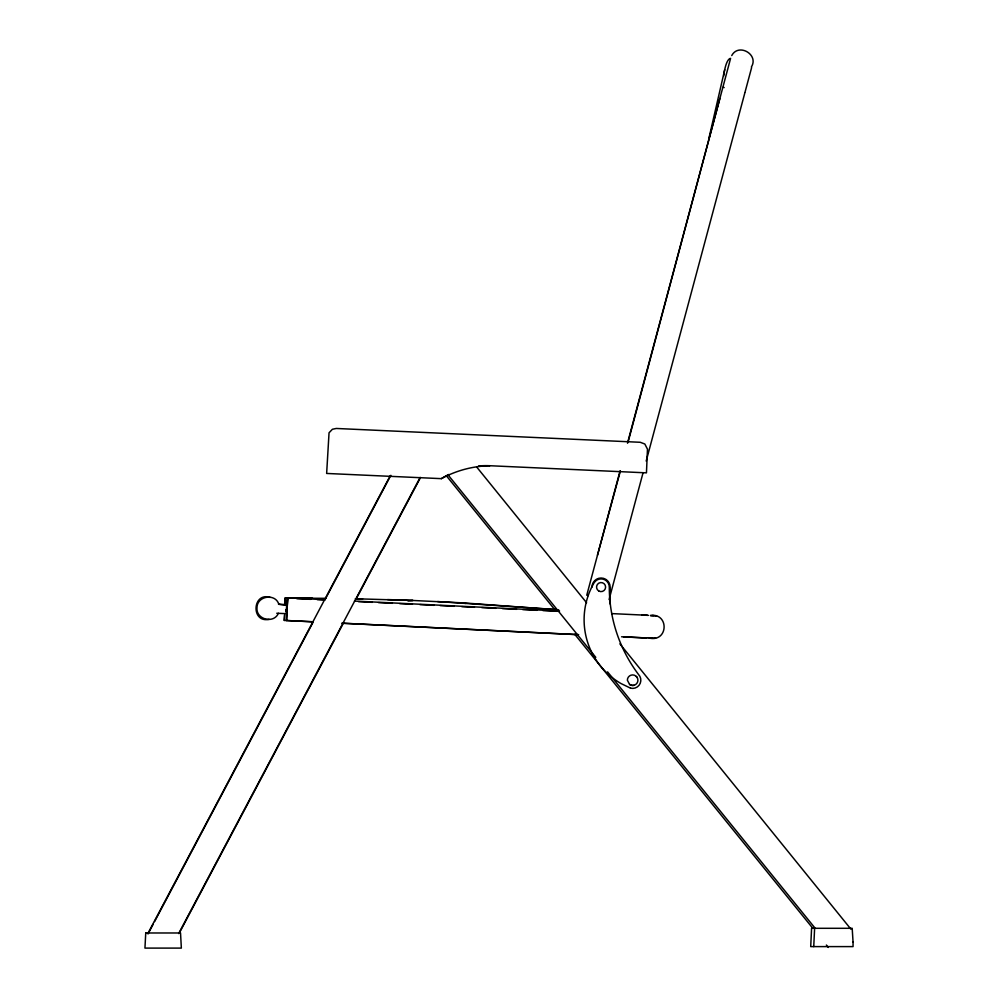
<?xml version="1.0" encoding="UTF-8"?>
<svg xmlns="http://www.w3.org/2000/svg" width="998" height="998" viewBox="0 0 998 998"><rect width="100%" height="100%" fill="white"/><g stroke="black" fill="none" stroke-linecap="round" stroke-linejoin="round"><path stroke-width="1.5" d="M324.911 599.636L285.391 597.777L285.178 603.441M285.016 605.175L278.504 604.252M285.054 603.441L285.391 597.777M284.293 620.432L284.63 614.768L284.293 620.432L312.274 621.791M312.935 621.766L286.526 620.494L287.624 598.214A974.185 6.225 -90 0 1 286.85 611.637M708.642 139.471L724.71 69.698M620.357 471.044L597.478 555.187M627.967 442.538L730.598 58.358A31.075 7.934 90 0 0 723.675 76.085M620.07 470.894L586.762 595.195L588.234 595.581M627.493 443.162L719.857 98.478M723.263 87.238L724.161 87.587M751.394 66.941C759.179 54.591 738.57 42.665 731.746 55.576M609.079 599.561L642.962 473.127M646.18 461.076L744.845 92.889M745.007 92.265L751.631 67.565M278.38 613.296C273.789 624.174 255.812 619.434 256.985 607.707C256.973 595.906 275.311 592.949 278.829 604.227L286.675 604.613L286.226 613.67L276.758 613.259M148.016 933.23L390.131 475.946M148.016 933.978L153.118 924.348M154.578 921.591L312.823 622.702M325.223 599.287L390.854 475.322M178.63 933.579L420.183 477.368M179.353 932.968L343.275 623.388M356.386 598.613L420.183 478.129M649.399 638.134C668.386 642.213 669.284 612.872 650.322 615.417M408.007 600.933L412.623 600.459L463.771 602.917L558.718 609.915M269.086 619.309C250.772 623.276 252.307 591.677 270.159 597.415M650.796 615.828L653.752 615.591M814.193 928.302L811.586 928.302L810.713 946.603L853.053 946.603L853.053 942.025M285.702 605.399A974.185 6.225 -90 0 1 285.391 598.164L326.059 598.326M312.586 598.239L287.586 598.214L286.526 620.494M356.111 598.775L413.047 600.472M355.251 598.8L362.611 598.937M656.672 616.115L651.856 615.541M653.765 637.959L655.611 638.009M387.611 599.573L412.623 600.459M489.868 465.729L646.455 472.852L647.477 449.187L644.833 444.023L640.279 442.289L336.264 428.466L332.409 429.265L329.041 432.795L326.645 473.451L441.341 478.653A105.726 105.726 0 0 1 489.868 465.729A83.37 83.37 0 0 0 478.541 465.979M285.391 598.164L288.509 598.313M647.877 637.672L650.821 638.209M354.44 601.07L559.566 611.013M611.662 613.595L647.477 615.279M641.864 615.055L648.338 615.367M296.83 598.663L310.702 599.336M317.177 599.648L324.961 600.023M358.494 601.657L372.366 602.33M378.529 602.63L392.401 603.303M399.711 603.653L412.436 604.264M419.958 604.638L434.018 605.312M440.18 605.611L454.215 606.297M461.762 606.659L474.462 607.283M481.809 607.632L495.682 608.306M502.493 608.63L516.515 609.316M522.74 609.616L536.762 610.302M542.987 610.601L557.333 611.3M342.464 623.201L578.665 634.653M623.8 636.849L646.38 637.947M649.224 638.084L652.655 638.246L649.735 637.722M341.79 623.226L578.004 634.678M621.579 636.786L647.24 638.034M437.623 601.544L556.672 609.591M463.771 602.917L462.623 602.829L465.654 603.441M629.588 684.453L632.632 685.464A5.264 5.264 0 0 0 637.909 680.199A5.264 5.264 0 0 0 632.632 674.922A5.264 5.264 0 0 0 627.368 680.199L629.588 684.453A5.115 5.115 0 0 0 634.004 685.289M476.957 467.351L586.599 602.755M619.883 643.86L850.92 929.163M447.965 474.811L595.794 657.358M607.545 671.866L815.079 928.165M446.53 475.959L555.187 610.152M574.773 634.329L812.659 928.103M826.369 945.019L828.315 947.439M636.362 676.469L637.198 677.567M853.053 942.025L852.192 928.302L814.618 928.302L813.744 946.603M610.152 604.027L610.152 587.086A9.069 9.069 0 0 0 601.083 578.017A9.069 9.069 0 0 0 592.001 587.086M286.127 611.624A974.185 6.225 -90 0 1 285.939 609.516M441.341 478.653A83.37 83.37 0 0 1 448.738 474.474M145.745 932.98L144.947 948.1L181.349 948.1L180.538 932.98L145.745 932.98M630.511 688.133L621.043 683.568A73.565 73.565 0 0 1 593.96 582.982A8.221 8.221 0 0 1 609.017 584.965L609.304 587.086A145.296 145.296 0 0 0 638.446 674.386A8.221 8.221 0 0 1 630.511 688.133M598.812 591.016A4.541 4.541 0 0 0 605.611 587.086A4.541 4.541 0 0 0 598.812 583.156A4.541 4.541 0 0 0 598.812 591.016"/></g></svg>
